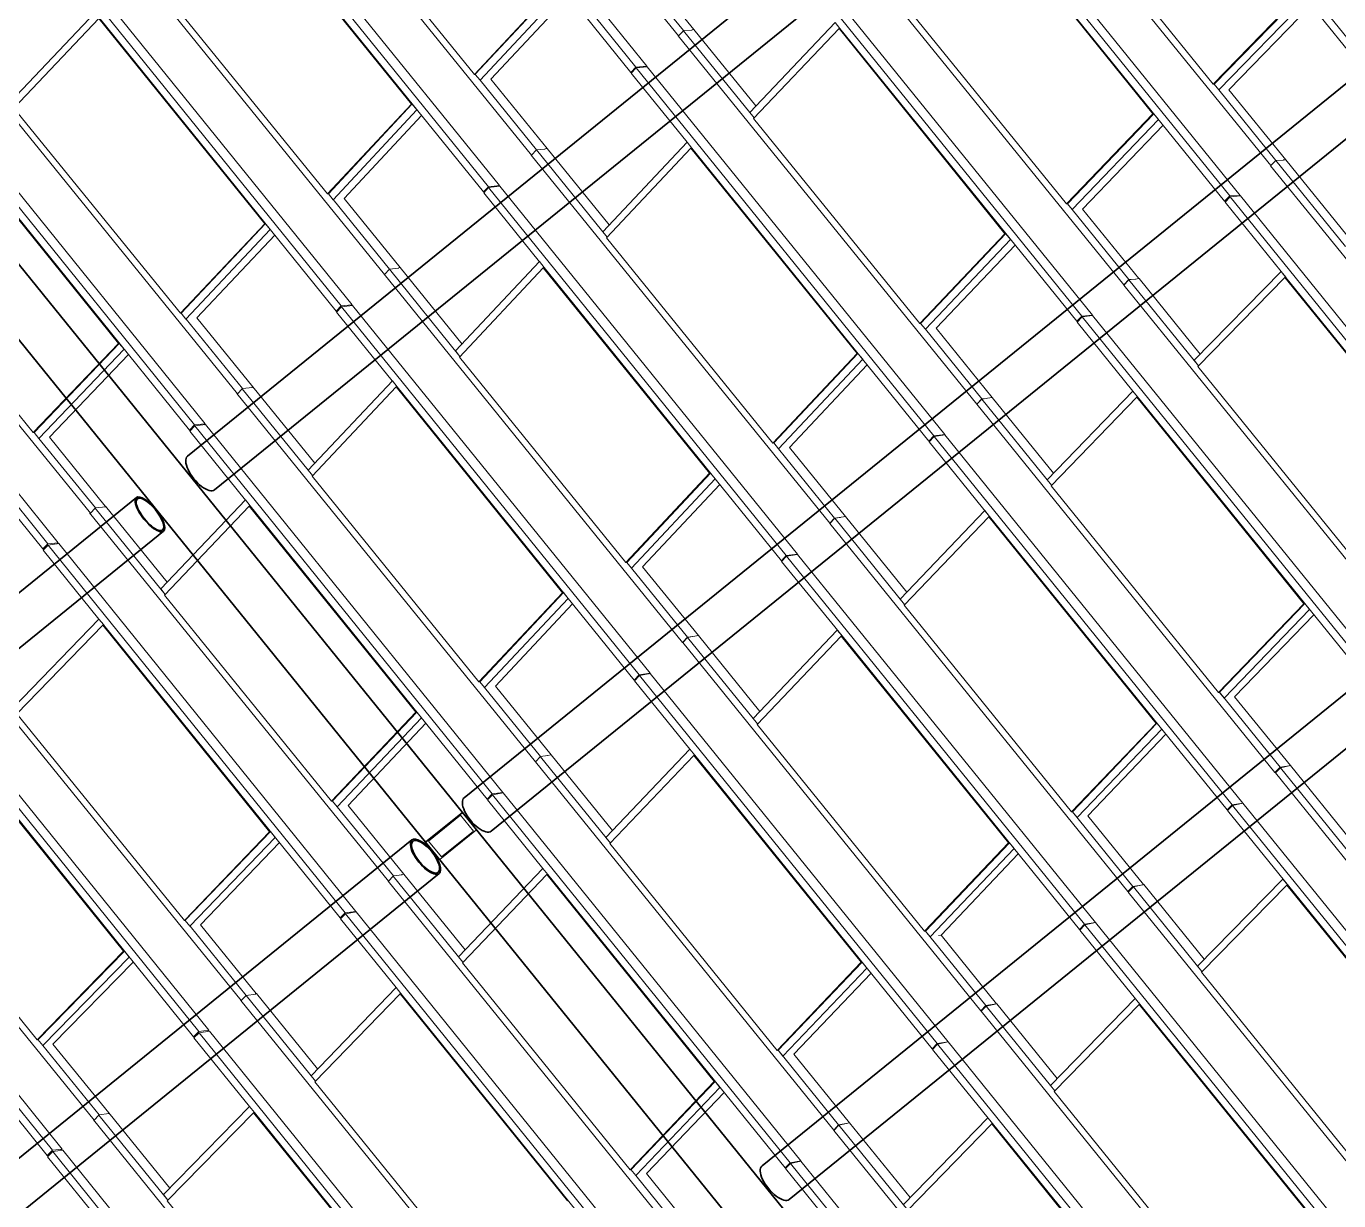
# Model space of a CAD drawing. Header units: millimetres. Extents: x 834681283 to 835686922, y 817551134 to 819407044.
# Drawn here: x 835236851 to 835245165, y 818132868 to 818140307 of the extents above; entities that cross this region are included whole.
import ezdxf

# ---------------------------------------------------------------- set-up
doc = ezdxf.new("R2010")
doc.units = ezdxf.units.MM
doc.header["$LTSCALE"] = 1200
doc.header["$MEASUREMENT"] = 0
doc.linetypes.add('P01-MAGP-P-RF$0$P01_MS_01_N1-FloorPlan-PART2OFUPPERROOFSETTINGOUT$0$BH DASHED2', pattern=[3, 2, -1])
doc.linetypes.add('P01-MAGP-P-RF$0$PHANTOM', pattern=[2.5, 1.25, -0.25, 0.25, -0.25, 0.25, -0.25])
doc.layers.add('P01-MAAN-P-EVA$0$HATCH', color=9, linetype='Continuous')
for name, color, linetype, lineweight in [('P01-MAGP-P-RF$0$MMH053__', 253, 'P01-MAGP-P-RF$0$PHANTOM', 40), ('P01-MAGP-P-RF$0$P01_MS_01_N1-FloorPlan-PART2OFUPPERROOFSETTINGOUT$0$S-BEAM', 253, 'Continuous', 35), ('P01-MAGP-P-RF$0$P01_MS_01_N1-FloorPlan-PART2OFUPPERROOFSETTINGOUT$0$S-BEAM-HIDN', 253, 'P01-MAGP-P-RF$0$P01_MS_01_N1-FloorPlan-PART2OFUPPERROOFSETTINGOUT$0$BH DASHED2', 18), ('P01-MAGP-P-RF$0$ROOF MESH HALF TONE$0$A-GLAZ', 253, 'Continuous', 9)]:
    doc.layers.add(name, color=color, linetype=linetype, lineweight=lineweight)

# ---------------------------------------------------------------- blocks, each defined once
blk = doc.blocks.new('P01-MAGP-P-RF$0$P01_MS_01_N1-FloorPlan-PART2OFUPPERROOFSETTINGOUT$0$Circular Hollow Sections - CHS273x10_PSB97-8444765-PART 2 OF  UPPER ROOF SETTING OUT')
at = {"layer": 'P01-MAGP-P-RF$0$P01_MS_01_N1-FloorPlan-PART2OFUPPERROOFSETTINGOUT$0$S-BEAM'}
for p, q in [((19210.8, 53343.6), (12192.2, 48429.1)), ((12348.8, 48205.5), (19367.4, 53120))]:
    blk.add_line(p, q, dxfattribs=at)
for centre, major_axis, start_param, end_param in [((19289.1, 53231.8), (-78.3, 111.8), 0, 3.141593), ((19289.1, 53231.8), (-72.6, 103.6), 0, 3.141593), ((19289.1, 53231.8), (-78.3, 111.8), 3.141593, 6.283185), ((19289.1, 53231.8), (-72.6, 103.6), 3.141593, 6.283185), ((12270.5, 48317.3), (-78.3, 111.8), 0, 3.141593)]:
    blk.add_ellipse(centre, major_axis=major_axis, ratio=0.408255, start_param=start_param, end_param=end_param, dxfattribs=at)
blk = doc.blocks.new('P01-MAGP-P-RF$0$P01_MS_01_N1-FloorPlan-PART2OFUPPERROOFSETTINGOUT$0$Circular Hollow Sections - CHS273x10_PSB97-8445106-PART 2 OF  UPPER ROOF SETTING OUT')
at = {"layer": 'P01-MAGP-P-RF$0$P01_MS_01_N1-FloorPlan-PART2OFUPPERROOFSETTINGOUT$0$S-BEAM'}
for p, q in [((22650, 48427.1), (15636.7, 43516.3)), ((15793.3, 43292.7), (22806.6, 48203.5))]:
    blk.add_line(p, q, dxfattribs=at)
for centre, major_axis, start_param, end_param in [((22728.3, 48315.3), (-78.3, 111.8), 0, 3.141593), ((22728.3, 48315.3), (-72.6, 103.6), 0, 3.141593), ((22728.3, 48315.3), (-78.3, 111.8), 3.141593, 6.283185), ((22728.3, 48315.3), (-72.6, 103.6), 3.141593, 6.283185), ((15715, 43404.5), (-78.3, 111.8), 0, 3.141593)]:
    blk.add_ellipse(centre, major_axis=major_axis, ratio=0.433545, start_param=start_param, end_param=end_param, dxfattribs=at)
blk = doc.blocks.new('P01-MAGP-P-RF$0$P01_MS_01_N1-FloorPlan-PART2OFUPPERROOFSETTINGOUT$0$Circular Hollow Sections - CHS273x10_PSB97-8445183-PART 2 OF  UPPER ROOF SETTING OUT')
at = {"layer": 'P01-MAGP-P-RF$0$P01_MS_01_N1-FloorPlan-PART2OFUPPERROOFSETTINGOUT$0$S-BEAM'}
for p, q in [((26075.5, 43501), (19094.9, 38613.1)), ((19251.5, 38389.5), (26232.1, 43277.4))]:
    blk.add_line(p, q, dxfattribs=at)
for centre, major_axis, start_param, end_param in [((26153.8, 43389.2), (-78.3, 111.8), 0, 3.141593), ((26153.8, 43389.2), (-72.6, 103.6), 0, 3.141593), ((26153.8, 43389.2), (-78.3, 111.8), 3.141593, 6.283185), ((26153.8, 43389.2), (-72.6, 103.6), 3.141593, 6.283185), ((19173.2, 38501.3), (-78.3, 111.8), 0, 3.141593)]:
    blk.add_ellipse(centre, major_axis=major_axis, ratio=0.422472, start_param=start_param, end_param=end_param, dxfattribs=at)
blk = doc.blocks.new('P01-MAGP-P-RF$0$P01_MS_01_N1-FloorPlan-PART2OFUPPERROOFSETTINGOUT$0$Circular Hollow Sections - CHS273x10_PSB97-8445107-PART 2 OF  UPPER ROOF SETTING OUT')
at = {"layer": 'P01-MAGP-P-RF$0$P01_MS_01_N1-FloorPlan-PART2OFUPPERROOFSETTINGOUT$0$S-BEAM'}
for p, q in [((21054.7, 50708.2), (14038.8, 45795.6)), ((14195.4, 45571.9), (21211.3, 50484.5))]:
    blk.add_line(p, q, dxfattribs=at)
for centre, major_axis, start_param, end_param in [((21133, 50596.4), (-78.3, 111.8), 3.141593, 6.283185), ((21133, 50596.4), (-72.6, 103.6), 3.141593, 6.283185), ((21133, 50596.4), (-78.3, 111.8), 0, 3.141593), ((21133, 50596.4), (-72.6, 103.6), 0, 3.141593), ((14117.1, 45683.7), (-78.3, 111.8), 0, 3.141593)]:
    blk.add_ellipse(centre, major_axis=major_axis, ratio=0.421934, start_param=start_param, end_param=end_param, dxfattribs=at)
blk = doc.blocks.new('P01-MAGP-P-RF$0$P01_MS_01_N1-FloorPlan-PART2OFUPPERROOFSETTINGOUT$0$Circular Hollow Sections - CHS273x10_PSB97-8445133-PART 2 OF  UPPER ROOF SETTING OUT')
at = {"layer": 'P01-MAGP-P-RF$0$P01_MS_01_N1-FloorPlan-PART2OFUPPERROOFSETTINGOUT$0$S-BEAM'}
for p, q in [((24371, 45969.8), (17356.5, 41058.2)), ((17513, 40834.5), (24527.6, 45746.2))]:
    blk.add_line(p, q, dxfattribs=at)
for centre, major_axis, start_param, end_param in [((24449.3, 45858), (-78.3, 111.8), 3.141593, 6.283185), ((24449.3, 45858), (-72.6, 103.6), 3.141593, 6.283185), ((24449.3, 45858), (-78.3, 111.8), 0, 3.141593), ((24449.3, 45858), (-72.6, 103.6), 0, 3.141593), ((17434.7, 40946.4), (-78.3, 111.8), 0, 3.141593)]:
    blk.add_ellipse(centre, major_axis=major_axis, ratio=0.428032, start_param=start_param, end_param=end_param, dxfattribs=at)
blk = doc.blocks.new('P01-MAGP-P-RF$0$P01_MS_01_N1-FloorPlan-PART2OFUPPERROOFSETTINGOUT$0$Circular Hollow Sections - CHS273x10_PSB97-8445173-PART 2 OF  UPPER ROOF SETTING OUT')
at = {"layer": 'P01-MAGP-P-RF$0$P01_MS_01_N1-FloorPlan-PART2OFUPPERROOFSETTINGOUT$0$S-BEAM'}
for p, q in [((27813.3, 41055.5), (20797, 36142.6)), ((20953.6, 35919), (27969.9, 40831.9))]:
    blk.add_line(p, q, dxfattribs=at)
for centre, major_axis, start_param, end_param in [((27891.6, 40943.7), (-78.3, 111.8), 0, 3.141593), ((27891.6, 40943.7), (-72.6, 103.6), 0, 3.141593), ((27891.6, 40943.7), (-78.3, 111.8), 3.141593, 6.283185), ((27891.6, 40943.7), (-72.6, 103.6), 3.141593, 6.283185), ((20875.3, 36030.8), (-78.3, 111.8), 0, 3.141593)]:
    blk.add_ellipse(centre, major_axis=major_axis, ratio=0.41957, start_param=start_param, end_param=end_param, dxfattribs=at)
blk = doc.blocks.new('P01-MAGP-P-RF$0$P01_MS_01_N1-FloorPlan-PART2OFUPPERROOFSETTINGOUT$0$Circular Hollow Sections - CHS273x10_PSB97-8457581-PART 2 OF  UPPER ROOF SETTING OUT')
at = {"layer": 'P01-MAGP-P-RF$0$P01_MS_01_N1-FloorPlan-PART2OFUPPERROOFSETTINGOUT$0$S-BEAM'}
for p, q in [((15288.2, 43272.3), (11790.3, 40823)), ((11946.9, 40599.4), (15444.8, 43048.7))]:
    blk.add_line(p, q, dxfattribs=at)
for centre, major_axis, start_param, end_param in [((15366.5, 43160.5), (-78.3, 111.8), 0, 3.141593), ((15366.5, 43160.5), (-72.6, 103.6), 0, 0.938225), ((15366.5, 43160.5), (-78.3, 111.8), 3.141593, 6.283185), ((15366.5, 43160.5), (-72.6, 103.6), 3.141593, 6.283185), ((15366.5, 43160.5), (-72.6, 103.6), 0.942478, 3.141593), ((11868.6, 40711.2), (-78.3, 111.8), 0, 3.141593)]:
    blk.add_ellipse(centre, major_axis=major_axis, ratio=0.396748, start_param=start_param, end_param=end_param, dxfattribs=at)
blk = doc.blocks.new('P01-MAGP-P-RF$0$P01_MS_01_N1-FloorPlan-PART2OFUPPERROOFSETTINGOUT$0$Circular Hollow Sections - CHS273x10_PSB97-8457542-PART 2 OF  UPPER ROOF SETTING OUT')
at = {"layer": 'P01-MAGP-P-RF$0$P01_MS_01_N1-FloorPlan-PART2OFUPPERROOFSETTINGOUT$0$S-BEAM'}
for p, q in [((13698.1, 45557), (8365.8, 41823.3)), ((8522.4, 41599.7), (13854.7, 45333.4))]:
    blk.add_line(p, q, dxfattribs=at)
for centre, major_axis, start_param, end_param in [((13776.4, 45445.2), (-78.3, 111.8), 3.141593, 6.283185), ((13776.4, 45445.2), (-78.3, 111.8), 0, 3.141593), ((13776.4, 45445.2), (-72.6, 103.6), 0, 3.141593), ((13776.4, 45445.2), (-72.6, 103.6), 3.141593, 6.283185), ((8444.1, 41711.5), (-78.3, 111.8), 0, 3.141593)]:
    blk.add_ellipse(centre, major_axis=major_axis, ratio=0.355683, start_param=start_param, end_param=end_param, dxfattribs=at)
blk = doc.blocks.new('P01-MAGP-P-RF$0$ROOF MESH HALF TONE')
at = {"layer": 'P01-MAGP-P-RF$0$ROOF MESH HALF TONE$0$A-GLAZ', "lineweight": 5}
for p, q in [((15602.9, 50694.8), (17328.1, 48234.8)), ((15328.4, 50511.6), (17044.8, 48056.4)), ((17114.4, 48057), (15397.9, 50512.2)), ((20012, 50128.7), (21728.5, 47673.7)), ((14621.6, 50006.1), (16346.6, 47546.4)), ((15645.7, 49978.1), (17011.1, 48025.1)), ((14343.8, 49820.9), (16059.8, 47365.8)), ((16129.8, 47367.8), (14413.8, 49822.8)), ((19288, 49613.2), (21013, 47153.3)), ((20331.5, 49590.3), (21693.4, 47642.5)), ((16020.9, 48081.8), (15064.1, 49446.1)), ((19022.9, 49435.7), (20740.3, 46980.1)), ((20806.5, 46978.7), (19089.1, 49434.3)), ((13639.4, 49317.5), (15364.9, 46857.6)), ((14654, 49289), (15609.5, 47922)), ((14659.9, 49289.2), (16026.2, 47334.6)), ((13362.8, 49132.2), (15077.7, 46677.7)), ((15146.9, 46680), (13432, 49134.5)), ((20685.3, 47694.3), (19728.2, 49059.3)), ((18307.1, 48924.2), (20031.3, 46464.9)), ((19335.4, 48900.2), (20291.6, 47533)), ((19341.3, 48899.8), (20705.7, 46948.9)), ((15039.8, 47391.5), (14080.9, 48758.5)), ((17034.2, 48734), (17362.2, 48266.2)), ((17102.2, 48732.5), (17427.9, 48268.1)), ((18033.8, 48742.8), (19752, 46286.7)), ((19820.1, 46287.8), (18102, 48744)), ((13075.1, 48112.1), (13651.4, 48640.7)), ((12656.1, 48628.7), (14382.7, 46168.3)), ((13096.1, 48072.3), (13672.5, 48600.9)), ((13672.5, 48600.9), (14629.8, 47230.7)), ((13678.4, 48601.1), (15043.9, 46646.6)), ((16593.3, 48614), (16020.9, 48081.8)), ((16026.8, 48081.8), (16599.3, 48614.1)), ((16053.8, 48042.5), (16626.3, 48574.8)), ((16653.6, 48536.4), (16123.6, 48043.6)), ((12384.3, 48444.6), (14097.6, 45990.8)), ((14165.1, 45993), (12451.8, 48446.8)), ((19705.2, 47002.5), (18746.8, 48369.6)), ((17326.3, 48235.6), (19049.6, 45776.8)), ((17328.1, 48234.8), (17361.3, 48265.4)), ((17361.3, 48265.4), (17769.2, 47683.4)), ((17362.2, 48266.2), (17416.8, 48265.2)), ((17428.3, 48268.1), (17414.2, 48267.8)), ((17428.3, 48268.1), (17786.1, 47757.7)), ((17744.2, 47719.5), (18323.8, 48249)), ((18351.2, 48209.9), (18323.8, 48249)), ((21280.2, 48225.9), (20685.3, 47694.3)), ((20690.8, 47694), (21285.7, 48225.6)), ((17765.6, 47680.1), (18345.1, 48209.6)), ((18351, 48209.7), (18345.1, 48209.6)), ((18345.1, 48209.6), (19302.8, 46840.6)), ((18351.1, 48209.5), (18351, 48209.7)), ((18351.1, 48209.5), (19717.9, 46255.5)), ((20717.8, 47654.7), (21312.7, 48186.2)), ((21339.3, 48148.9), (20782.2, 47651.1)), ((14057.6, 46702.2), (13096.1, 48072.3)), ((16026.8, 48081.8), (16020.9, 48081.8)), ((16026.5, 48081.5), (16026.8, 48081.8)), ((16026.5, 48081.5), (16053.8, 48042.5)), ((17011.1, 48025.1), (17044.8, 48056.4)), ((17044.8, 48056.4), (17114.4, 48057)), ((17114.4, 48057), (17110.9, 48053.7)), ((16054.2, 48042.9), (16380.4, 47577.7)), ((16123.6, 48043.6), (16447.7, 47581.4)), ((17018.4, 48025.2), (17011.1, 48025.1)), ((17046.3, 48050.9), (17012.6, 48019.8)), ((17012.6, 48019.8), (17335.2, 47558.8)), ((17115.9, 48054), (17046.3, 48050.9)), ((17046.3, 48050.9), (18764.8, 45594.5)), ((18834.4, 45597.6), (17115.9, 48054)), ((11672.1, 47939.8), (13400.3, 45478.6)), ((12693.5, 47913.4), (13653, 46539.3)), ((12699.7, 47913), (14063.4, 45959.9)), ((15609.5, 47922), (15039.8, 47391.5)), ((15045.7, 47391.7), (15615.5, 47922.2)), ((15615.5, 47922.2), (15609.5, 47922)), ((15642.5, 47882.8), (15615.1, 47921.8)), ((15072.7, 47352.3), (15642.5, 47882.8)), ((15669.4, 47845), (15142.9, 47354.8)), ((11407.2, 47757.7), (13119, 45304.7)), ((13184.1, 45306.5), (11472.4, 47759.6)), ((17744.2, 47719.5), (17769.4, 47683.6)), ((18725, 46311.2), (17765.6, 47680.1)), ((20690.8, 47694), (20685.3, 47694.3)), ((20690.5, 47693.7), (20690.8, 47694)), ((20690.5, 47693.7), (20717.8, 47654.7)), ((20718.2, 47655), (21048.1, 47184.5)), ((20782.3, 47651.1), (21109.8, 47184)), ((16346.6, 47546.4), (16379.5, 47576.9)), ((16379.5, 47576.9), (16787.7, 46994.5)), ((16380.4, 47577.7), (16436, 47578.4)), ((16448.1, 47581.5), (16433.6, 47580.8)), ((16448.1, 47581.5), (16806.1, 47070.6)), ((16762.7, 47030.6), (17335.3, 47558.9)), ((17362.8, 47519.8), (17335.3, 47558.9)), ((16345, 47547.1), (18067.9, 45088.6)), ((16784, 46991), (17356.6, 47519.4)), ((17362.6, 47519.6), (17356.6, 47519.4)), ((17356.6, 47519.4), (18315.4, 46149)), ((17362.6, 47519.6), (18731.2, 45563.5)), ((20291.6, 47533), (19705.2, 47002.5)), ((19710.9, 47002.4), (20297.2, 47532.9)), ((19738, 46963), (20324.3, 47493.6)), ((20297.2, 47532.9), (20291.6, 47533)), ((20324.3, 47493.6), (20297, 47532.7)), ((15045.7, 47391.7), (15039.8, 47391.5)), ((15045.4, 47391.4), (15045.7, 47391.7)), ((15045.4, 47391.4), (15072.7, 47352.3)), ((20350.7, 47456.5), (19804.4, 46962.1)), ((13074.9, 46013.2), (12110.2, 47387.2)), ((15073.1, 47352.7), (15398.5, 46888.8)), ((15143, 47354.8), (15466.1, 46894.2)), ((16026.2, 47334.6), (16059.8, 47365.8)), ((16033.6, 47334.8), (16026.2, 47334.6)), ((16061.1, 47360.4), (16027.7, 47329.4)), ((16027.7, 47329.4), (16349.4, 46869.5)), ((16059.8, 47365.8), (16129.8, 47367.8)), ((16131.4, 47364.6), (16061.1, 47360.4)), ((16061.1, 47360.4), (17779.5, 44904.1)), ((16129.8, 47367.8), (16126, 47364.3)), ((17849.7, 44908.3), (16131.4, 47364.6)), ((11722.3, 47225.7), (13084.3, 45273.9)), ((14629.8, 47230.7), (14057.6, 46702.2)), ((14063.5, 46702.4), (14635.7, 47230.9)), ((14635.7, 47230.9), (14629.8, 47230.7)), ((14662.6, 47191.3), (14635.2, 47230.5)), ((14090.4, 46662.8), (14662.6, 47191.3)), ((14689, 47154.5), (14159.9, 46665.9)), ((21012.1, 47152.7), (22735.5, 44693.8)), ((21013, 47153.3), (21048.1, 47184.5)), ((21047.1, 47183.5), (21040, 47177.2)), ((21047.1, 47183.5), (21449.2, 46609.9)), ((21048.1, 47184.5), (21096, 47181.7)), ((21110.4, 47184), (21093.6, 47183.9)), ((21110.4, 47184), (21463, 46680.9)), ((16762.7, 47030.6), (16787.9, 46994.6)), ((17744.3, 45620.7), (16784, 46991)), ((19710.9, 47002.4), (19705.2, 47002.5)), ((19710.6, 47002.1), (19710.9, 47002.3)), ((19710.6, 47002.1), (19738, 46963)), ((20705.7, 46948.9), (20740.3, 46980.1)), ((20740.3, 46980.1), (20806.5, 46978.7)), ((20807.6, 46975.8), (20742.3, 46973.3)), ((20806.5, 46978.7), (20803.1, 46975.7)), ((22526.5, 44519.3), (20807.6, 46975.8)), ((15398.5, 46888.8), (15457.7, 46890.8)), ((15466.4, 46894.2), (15455.1, 46893.5)), ((15466.4, 46894.2), (15824.4, 46383.4)), ((19738.3, 46963.3), (20065.8, 46496.1)), ((19804.4, 46962.1), (20130.1, 46497.5)), ((20714.7, 46948.7), (20705.7, 46948.9)), ((20742.3, 46973.3), (20707.7, 46942.5)), ((20707.7, 46942.5), (21031.1, 46480.3)), ((20742.3, 46973.3), (22461.2, 44516.8)), ((15362.8, 46858.8), (17086, 44400.1)), ((15364.9, 46857.6), (15397.6, 46887.9)), ((15397.6, 46887.9), (15805.2, 46306.2)), ((15780.2, 46342.4), (16349.6, 46869.7)), ((15801.4, 46302.7), (16370.8, 46830)), ((16377, 46830.5), (16349.6, 46869.7)), ((16376.8, 46830.3), (16370.8, 46830)), ((16370.8, 46830), (17330.4, 45458.2)), ((16376.8, 46830.3), (17746, 44873.1)), ((19302.8, 46840.6), (18725, 46311.2)), ((18730.9, 46311.3), (19308.6, 46840.7)), ((19308.6, 46840.7), (19302.8, 46840.6)), ((19335.8, 46801.4), (19308.4, 46840.5)), ((18758, 46272), (19335.8, 46801.4)), ((19362, 46764.3), (18826.3, 46273.4)), ((14063.5, 46702.4), (14057.6, 46702.2)), ((14063, 46702), (14063.5, 46702.4)), ((14063, 46702), (14090.4, 46662.8)), ((14091, 46663.3), (14416.5, 46199.4)), ((14160, 46665.9), (14482.7, 46206)), ((15043.9, 46646.6), (15077.7, 46677.7)), ((15052.3, 46646.9), (15043.9, 46646.6)), ((15079.1, 46671.6), (15045.6, 46640.6)), ((15077.7, 46677.7), (15146.9, 46680)), ((15149, 46676.1), (15079.1, 46671.6)), ((15079.1, 46671.6), (16796.5, 44215.7)), ((15146.9, 46680), (15142.1, 46675.6)), ((16866.4, 44220.2), (15149, 46676.1)), ((15045.6, 46640.6), (15366.8, 46181.2)), ((13653, 46539.3), (13074.9, 46013.2)), ((13080.7, 46013.4), (13658.7, 46539.5)), ((13107.5, 45973.6), (13685.6, 46499.7)), ((13658.7, 46539.5), (13653, 46539.3)), ((13685.6, 46499.7), (13658.1, 46538.9)), ((20065.6, 46494.8), (20031, 46464)), ((20031.3, 46464.9), (20065.8, 46496.1)), ((20080.8, 46495.4), (20065.6, 46494.8)), ((20065.6, 46494.8), (20467.9, 45920.6)), ((20065.8, 46496.1), (20109.9, 46495.4)), ((20130.7, 46497.5), (20108.4, 46496.6)), ((20130.7, 46497.5), (20483.7, 45993.8)), ((20442.5, 45957.2), (21031.3, 46480.5)), ((21058.9, 46441.1), (21031.3, 46480.5)), ((13711.2, 46464.3), (13175.4, 45976.7)), ((20031, 46464), (21753.5, 44005.7)), ((20464.4, 45917.4), (21053.1, 46440.7)), ((21037, 46471.9), (21058.7, 46440.9)), ((21058.7, 46440.9), (21053.1, 46440.7)), ((21053.1, 46440.7), (22017.8, 45062)), ((21058.7, 46440.9), (22426.6, 44486)), ((15780.2, 46342.4), (15805.4, 46306.4)), ((18730.9, 46311.3), (18725, 46311.2)), ((18730.6, 46311.1), (18730.8, 46311.2)), ((18730.6, 46311.1), (18758, 46272)), ((16762.8, 44931.1), (15801.4, 46302.7)), ((18758.3, 46272.2), (19083.6, 45807.9)), ((18825.9, 46274.1), (19150.5, 45811)), ((18825.9, 46273.4), (18826.3, 46273.4)), ((19717.9, 46255.5), (19752, 46286.7)), ((19725.5, 46255.7), (19717.9, 46255.5)), ((19753.7, 46281.1), (19719.6, 46250.4)), ((19719.6, 46250.4), (20041.9, 45790)), ((19752, 46286.7), (19820.1, 46287.8)), ((19820.8, 46285.7), (19753.7, 46281.1)), ((19753.7, 46281.1), (21473.5, 43824.1)), ((19820.1, 46287.8), (19817.5, 46285.5)), ((21540.6, 43828.7), (19820.8, 46285.7)), ((14379.6, 46170.3), (16103.7, 43711.3)), ((14382.7, 46168.3), (14415.2, 46198.2)), ((14415.2, 46198.2), (14821.4, 45618.9)), ((14416.5, 46199.4), (14479.7, 46202)), ((14482.9, 46206), (14476.6, 46205.6)), ((14482.9, 46206), (14840.5, 45696)), ((14796.3, 45655.3), (15367.1, 46181.4)), ((15394.5, 46142.2), (15367.1, 46181.4)), ((18315.4, 46149), (17744.3, 45620.7)), ((17750.2, 45621), (18321.3, 46149.2)), ((18321.3, 46149.2), (18315.4, 46149)), ((18348.6, 46109.9), (18321.2, 46149.1)), ((14817.6, 45615.4), (15388.3, 46141.6)), ((15394.3, 46142), (15388.3, 46141.6)), ((15388.3, 46141.6), (16348.7, 44768.1)), ((15394.3, 46142), (16763, 44184.7)), ((17777.5, 45581.7), (18348.6, 46109.9)), ((18374.7, 46072.9), (17847.2, 45585)), ((13080.7, 46013.4), (13074.9, 46013.2)), ((13080.1, 46012.9), (13080.6, 46013.4)), ((13080.1, 46012.9), (13107.5, 45973.6)), ((13175.5, 45976.7), (13498.1, 45517.3)), ((14063.4, 45959.9), (14097.6, 45990.8)), ((14099, 45983.7), (14065.3, 45952.9)), ((14097.6, 45990.8), (14165.1, 45993)), ((14168, 45988.1), (14099, 45983.7)), ((14099, 45983.7), (15815.1, 43528.4)), ((14165.1, 45993), (14159, 45987.5)), ((15884.1, 43532.8), (14168, 45988.1)), ((13108.2, 45974.2), (13434.5, 45509.6)), ((14073.3, 45960.2), (14063.4, 45959.9)), ((14065.3, 45952.9), (14386.3, 45493.5)), ((20442.5, 45957.2), (20468.1, 45920.7)), ((21430.4, 44538.7), (20464.4, 45917.4)), ((19151, 45811), (19120, 45808.9)), ((19151, 45811), (19504.5, 45306.5)), ((19049.6, 45776.8), (19083.6, 45807.9)), ((19084, 45806.4), (19049.9, 45775.7)), ((19049.9, 45775.7), (20771.6, 43317.7)), ((19083.6, 45807.9), (19115, 45808.5)), ((19115.5, 45808.6), (19084, 45806.4)), ((19084, 45806.4), (19486.9, 45231.2)), ((19115.5, 45808.6), (19120.3, 45808.7)), ((19461.4, 45267.8), (20042, 45790.1)), ((19483.2, 45227.9), (20063.7, 45750.2)), ((20069.6, 45750.6), (20042, 45790.1)), ((20061.7, 45761.6), (21439.3, 43793.4)), ((20069.5, 45750.6), (20063.7, 45750.2)), ((20063.7, 45750.2), (21029.3, 44370.6)), ((14796.3, 45655.3), (14821.6, 45619.2)), ((15780.4, 44242.1), (14817.6, 45615.4)), ((17750.2, 45621), (17744.3, 45620.7)), ((17750.1, 45620.8), (17750.2, 45620.9)), ((17750.1, 45620.8), (17777.5, 45581.7)), ((17777.7, 45581.8), (18101.5, 45119.7)), ((17847.2, 45585), (18170.1, 45124.2)), ((18731.2, 45563.5), (18764.8, 45594.5)), ((18737.7, 45563.7), (18731.2, 45563.5)), ((18766.4, 45589.7), (18732.6, 45559.1)), ((18764.8, 45594.5), (18834.4, 45597.6)), ((18834.9, 45595.8), (18766.4, 45589.7)), ((18766.4, 45589.7), (20486.6, 43132.5)), ((20555.1, 43138.6), (18834.9, 45595.8)), ((13395.8, 45481.7), (15121.2, 43022)), ((13400.3, 45478.6), (13432.7, 45508)), ((13432.7, 45508), (13836.4, 44932.5)), ((13434.5, 45509.6), (13501.5, 45512.5)), ((13498.2, 45517.3), (13495.8, 45517.2)), ((13498.2, 45517.3), (13854.9, 45008.8)), ((13811.4, 44969.1), (14386.7, 45493.8)), ((14414.2, 45454.5), (14386.7, 45493.8)), ((18732.6, 45559.1), (19081.6, 45060.6)), ((13832.7, 44929), (14407.9, 45453.8)), ((14413.8, 45454.2), (14407.9, 45453.8)), ((14407.9, 45453.8), (15369.5, 44078)), ((14413.8, 45454.2), (15781.4, 43497.6)), ((17330.4, 45458.2), (16762.8, 44931.1)), ((16768.8, 44931.4), (17336.4, 45458.6)), ((16796, 44892.1), (17363.7, 45419.2)), ((17336.4, 45458.6), (17330.4, 45458.2)), ((17363.7, 45419.2), (17336.3, 45458.4)), ((17389.7, 45382.4), (16866.4, 44896.5)), ((13084.3, 45273.9), (13119, 45304.7)), ((13095.6, 45274.2), (13084.3, 45273.9)), ((13120.3, 45296.5), (13086.2, 45265.7)), ((13086.2, 45265.7), (13407.2, 44806.1)), ((13119, 45304.7), (13184.1, 45306.5)), ((13187.7, 45300.6), (13120.3, 45296.5)), ((13120.3, 45296.5), (14835, 42841.8)), ((13184.1, 45306.5), (13176.6, 45299.9)), ((14902.4, 42845.9), (13187.7, 45300.6)), ((19461.4, 45267.8), (19487, 45231.3)), ((20449.5, 43848.4), (19483.2, 45227.9)), ((18067.9, 45088.6), (18101.5, 45119.7)), ((18102.2, 45118.1), (18068.4, 45087.5)), ((18068.4, 45087.5), (19789.6, 42629.8)), ((18101.5, 45119.7), (18138, 45121.4)), ((18170.7, 45124.3), (18102.2, 45118.1)), ((18102.2, 45118.1), (18505.6, 44542.1)), ((18170.7, 45124.3), (18524.5, 44619)), ((18480.1, 44578.6), (19054, 45100)), ((19081.6, 45060.6), (19054, 45100)), ((18501.8, 44538.6), (19075.7, 45060)), ((19081.6, 45060.6), (19075.7, 45060)), ((19075.7, 45060), (20041.8, 43680.1)), ((19081.6, 45060.6), (20452.8, 43101.8)), ((13811.4, 44969.1), (13836.8, 44932.8)), ((14797.6, 43553.5), (13832.7, 44929)), ((16768.8, 44931.4), (16762.8, 44931.1)), ((16768.6, 44931.3), (16768.8, 44931.4)), ((16768.6, 44931.3), (16796, 44892.1)), ((16866.5, 44896.5), (17188.6, 44436.9)), ((17746, 44873.1), (17779.5, 44904.1)), ((17780.9, 44899.5), (17747.4, 44868.9)), ((17779.5, 44904.1), (17849.7, 44908.3)), ((17850.3, 44906.5), (17780.9, 44899.5)), ((17780.9, 44899.5), (19501.1, 42442.3)), ((19570.5, 42449.3), (17850.3, 44906.5)), ((16796.3, 44892.2), (17119.4, 44431.2)), ((17752.4, 44873.5), (17746, 44873.1)), ((17747.4, 44868.9), (18095.8, 44371.2)), ((12411.8, 44792.8), (14138.5, 42332.5)), ((12825.7, 44283.6), (13407.7, 44806.6)), ((12847, 44243.4), (13429, 44766.3)), ((13435.3, 44767.2), (13407.7, 44806.6)), ((13434.8, 44766.7), (13429, 44766.3)), ((13429, 44766.3), (14392.2, 43387.5)), ((13435.1, 44766.3), (13434.8, 44766.7)), ((13435.1, 44766.3), (14800.9, 42811.1)), ((16348.7, 44768.1), (15780.4, 44242.1)), ((15786.4, 44242.5), (16354.7, 44768.5)), ((15813.6, 44203.1), (16381.9, 44729)), ((16354.7, 44768.5), (16348.7, 44768.1)), ((16381.9, 44729), (16354.5, 44768.3)), ((16407.7, 44692.8), (15883.7, 44207.9)), ((12143.1, 44609.8), (13856.3, 42155.8)), ((13921.5, 42159.4), (12208.2, 44613.4)), ((18480.1, 44578.6), (18505.6, 44542.1)), ((19468.2, 43158.7), (18501.8, 44538.6)), ((17086, 44400.1), (17119.4, 44431.2)), ((17119.8, 44429.9), (17086.2, 44399.3)), ((17086.2, 44399.3), (18807.5, 41941.6)), ((17119.4, 44431.2), (17151, 44433.1)), ((17151.6, 44433.2), (17119.8, 44429.9)), ((17119.8, 44429.9), (17523.6, 43853.4)), ((17151.6, 44433.2), (17153.5, 44433.3)), ((17189.1, 44437), (17153.4, 44433.4)), ((17189.1, 44437), (17543.3, 43931.2)), ((17498.1, 43889.9), (18068.2, 44410.7)), ((18095.8, 44371.3), (18068.2, 44410.7)), ((17519.7, 43849.8), (18089.8, 44370.6)), ((18095.8, 44371.2), (18089.8, 44370.6)), ((18089.8, 44370.6), (19056.1, 42990.4)), ((18095.8, 44371.2), (19467.6, 42411.7)), ((21029.3, 44370.6), (20449.5, 43848.4)), ((20455.2, 43848.7), (21035, 44370.9)), ((20455.3, 43848.8), (21035.1, 44371)), ((20482.8, 43809.3), (21062.6, 44331.5)), ((21035.1, 44371), (21029.3, 44370.6)), ((21062.6, 44331.5), (21035, 44370.9)), ((13814.6, 42864.8), (12847, 44243.4)), ((15786.4, 44242.5), (15780.4, 44242.1)), ((15786.1, 44242.3), (15786.4, 44242.5)), ((15786.1, 44242.3), (15813.6, 44203.1)), ((21086.6, 44297.3), (20549.9, 43814)), ((15813.9, 44203.3), (16137.2, 43742.2)), ((15883.8, 44207.9), (16205.6, 43748.9)), ((16763, 44184.7), (16796.5, 44215.7)), ((16770, 44185.2), (16763, 44184.7)), ((16797.9, 44210.7), (16764.4, 44180.1)), ((16764.4, 44180.1), (17084.9, 43722.2)), ((16796.5, 44215.7), (16866.4, 44220.2)), ((16867.3, 44217.9), (16797.9, 44210.7)), ((16797.9, 44210.7), (18517.5, 41753.7)), ((16866.4, 44220.2), (16863.5, 44217.5)), ((18586.9, 41760.9), (16867.3, 44217.9)), ((11427.6, 44103.7), (13155.9, 41642.7)), ((12451.7, 44079.3), (13417, 42696.5)), ((12457.6, 44079), (13821.7, 42125.2)), ((15369.5, 44078), (14797.6, 43553.5)), ((14803.5, 43553.9), (15375.4, 44078.4)), ((15375.4, 44078.4), (15369.5, 44078)), ((15402.6, 44038.7), (15375.1, 44078)), ((14830.6, 43514.2), (15402.6, 44038.7)), ((15427.8, 44003.4), (14899.8, 43519.2)), ((11167.3, 43923.7), (12879.1, 41470.4)), ((12941.3, 41473.3), (11229.5, 43926.6)), ((17498.1, 43889.9), (17523.6, 43853.4)), ((18486.3, 42469.6), (17519.7, 43849.8)), ((20455.3, 43848.8), (20449.5, 43848.4)), ((20455.2, 43848.7), (20482.8, 43809.3)), ((20455.3, 43848.8), (20805.7, 43348.5)), ((16103.7, 43711.3), (16137.2, 43742.2)), ((16136.6, 43741.7), (16540.5, 43165.2)), ((16137.2, 43742.2), (16183.6, 43745.4)), ((16206, 43749), (16182.2, 43746.5)), ((16206, 43749), (16560.3, 43243.2)), ((20549.9, 43814), (20872.4, 43353.7)), ((16103.1, 43711.1), (17825, 41253.1)), ((16515, 43201.8), (17084.9, 43722.3)), ((16536.6, 43161.7), (17106.5, 43682.1)), ((17112.6, 43682.8), (17084.9, 43722.3)), ((17099, 43701.9), (17112.5, 43682.7)), ((17112.5, 43682.7), (17106.5, 43682.1)), ((17106.5, 43682.1), (18072.9, 42301.3)), ((17112.5, 43682.7), (18484, 41723.1)), ((20041.8, 43680.1), (19468.2, 43158.7)), ((19474.1, 43159.2), (20047.7, 43680.6)), ((19474.1, 43159.2), (20047.6, 43680.5)), ((20047.7, 43680.6), (20041.8, 43680.1)), ((20075.2, 43641.1), (20047.6, 43680.5)), ((19501.7, 43119.7), (20075.2, 43641.1)), ((20099.3, 43606.8), (19570.2, 43125.9)), ((12831.5, 42176.2), (11860.7, 43558.6)), ((14803.5, 43553.9), (14797.6, 43553.5)), ((14803.1, 43553.5), (14803.4, 43553.8)), ((14803.1, 43553.5), (14830.6, 43514.2)), ((14831, 43514.6), (15154.9, 43052.9)), ((14899.9, 43519.2), (15221.6, 43060.5)), ((15781.4, 43497.6), (15815.1, 43528.4)), ((15789.6, 43498.1), (15781.4, 43497.6)), ((15816.6, 43522.7), (15783, 43492.1)), ((15783, 43492.1), (16103.3, 43034.2)), ((15815.1, 43528.4), (15884.1, 43532.8)), ((15885.5, 43529.7), (15816.6, 43522.7)), ((15816.6, 43522.7), (17535.2, 41066.2)), ((15884.1, 43532.8), (15880.1, 43529.2)), ((17604.1, 41073.2), (15885.5, 43529.7)), ((11481.8, 43392), (12843.8, 41439.9)), ((14392.2, 43387.5), (13814.6, 42864.8)), ((13820.4, 42865.2), (14398, 43387.8)), ((13847.4, 42825.3), (14425.1, 43348)), ((14398, 43387.8), (14392.2, 43387.5)), ((14425.1, 43348), (14397.5, 43387.4)), ((20771.6, 43317.7), (20805.7, 43348.5)), ((20777.1, 43318.1), (20771.6, 43317.7)), ((20808, 43345.2), (20773.6, 43315.1)), ((20805.7, 43348.5), (20862.3, 43352.4)), ((20873.1, 43353.8), (20808, 43345.2)), ((20808, 43345.2), (21203.1, 42780.9)), ((20873.1, 43353.8), (21221.1, 42856.7)), ((14449.7, 43313.9), (13915.1, 42830.2)), ((20773.6, 43315.1), (22494.1, 40857.7)), ((16515, 43201.8), (16540.6, 43165.3)), ((17503.8, 41781), (16536.6, 43161.7)), ((19474.1, 43159.2), (19468.2, 43158.7)), ((19474.1, 43159.2), (19501.7, 43119.7)), ((19474.1, 43159.2), (19823.4, 42660.5)), ((19569.3, 43127.1), (19891.8, 42666.8)), ((20452.8, 43101.8), (20486.6, 43132.5)), ((20459.5, 43102.4), (20452.8, 43101.8)), ((20488.5, 43128), (20454.4, 43097.9)), ((20454.4, 43097.9), (21805.6, 41168.8)), ((20486.6, 43132.5), (20555.1, 43138.6)), ((20554.9, 43137.7), (20488.5, 43128)), ((20488.5, 43128), (22209.9, 40670.2)), ((22276.4, 40680), (20554.9, 43137.7)), ((15119.5, 43022.7), (16842.4, 40564.3)), ((15121.2, 43022), (15154, 43052)), ((15154, 43052), (15556.5, 42477.7)), ((15154.9, 43052.9), (15210.3, 43056.8)), ((15222, 43060.5), (15207.9, 43059)), ((15222, 43060.5), (15576, 42555.3)), ((15531.1, 42514.4), (16103.5, 43034.4)), ((15552.6, 42474.2), (16125, 42994.1)), ((16131.1, 42994.9), (16103.5, 43034.4)), ((16130.9, 42994.7), (16125, 42994.1)), ((16125, 42994.1), (17091.7, 41612.4)), ((16130.9, 42994.7), (17501.6, 41035.6)), ((19056.1, 42990.4), (18486.3, 42469.6)), ((18492.3, 42470.2), (19062, 42991)), ((18492.3, 42470.1), (19062, 42990.9)), ((19062, 42991), (19056.1, 42990.4)), ((19089.6, 42951.5), (19062, 42990.9)), ((18519.9, 42430.7), (19089.6, 42951.5)), ((19113.7, 42917.1), (18589.3, 42437.7)), ((13820.4, 42865.2), (13814.6, 42864.8)), ((13819.8, 42864.7), (13820.3, 42865.2)), ((13819.8, 42864.7), (13847.4, 42825.3)), ((13848.2, 42825.5), (14172.7, 42363.2)), ((13915.2, 42830.2), (14237, 42371.6)), ((14800.9, 42811.1), (14835, 42841.8)), ((14836.5, 42835.2), (14802.6, 42804.7)), ((14835, 42841.8), (14902.4, 42845.9)), ((14904.5, 42842), (14836.5, 42835.2)), ((14836.5, 42835.2), (16554, 40379.2)), ((14902.4, 42845.9), (14897.2, 42841.2)), ((16622, 40385.9), (14904.5, 42842)), ((14810.3, 42811.6), (14800.9, 42811.1)), ((14802.6, 42804.7), (15123, 42346.6)), ((13417, 42696.5), (12831.5, 42176.2)), ((12837.1, 42176.5), (13422.6, 42696.8)), ((12864.1, 42136.4), (13449.6, 42656.7)), ((13422.6, 42696.8), (13417, 42696.5)), ((13449.6, 42656.7), (13421.9, 42696.2)), ((19789.6, 42629.8), (19823.4, 42660.5)), ((19826, 42657.2), (19791.9, 42627.1)), ((19823.4, 42660.5), (19887.9, 42666.2)), ((19892.4, 42666.9), (19826, 42657.2)), ((19826, 42657.2), (20221.8, 42091.7)), ((19892.4, 42666.9), (20241, 42168.9)), ((13473.3, 42624.2), (12929.6, 42141)), ((19795.6, 42630.3), (19789.6, 42629.8)), ((19791.9, 42627.1), (21511.9, 40169.9)), ((20195.7, 42128.8), (20774.7, 42640.4)), ((20217.9, 42088.3), (20796.9, 42599.9)), ((20802.5, 42600.7), (20774.7, 42640.4)), ((20802.6, 42600.7), (20796.9, 42599.9)), ((20796.9, 42599.9), (21772, 41207.7)), ((15531.1, 42514.4), (15556.7, 42477.9)), ((16520.8, 41092.6), (15552.6, 42474.2)), ((18492.3, 42470.2), (18486.3, 42469.6)), ((18492.3, 42470.2), (18841, 41972.3)), ((18492.3, 42470.1), (18519.9, 42430.7)), ((18572.4, 42436), (18589.3, 42437.7)), ((18589.3, 42437.7), (18910.2, 41979.4)), ((19467.6, 42411.7), (19501.1, 42442.3)), ((19473.8, 42412.3), (19467.6, 42411.7)), ((19502.8, 42438.1), (19469, 42408)), ((19469, 42408), (20819.5, 40480)), ((19501.1, 42442.3), (19570.5, 42449.3)), ((19570.2, 42448.5), (19502.8, 42438.1)), ((19502.8, 42438.1), (21224.4, 39980.3)), ((21291.8, 39990.7), (19570.2, 42448.5)), ((14135.7, 42334.1), (15859.6, 39875.2)), ((14138.5, 42332.5), (14171.3, 42362)), ((14171.3, 42362), (14571.8, 41790.8)), ((14172.7, 42363.2), (14232.7, 42367.4)), ((14237.3, 42371.6), (14229.7, 42370.9)), ((14237.3, 42371.6), (14590.7, 41867.6)), ((14546.4, 41827.7), (15123.2, 42346.8)), ((15150.9, 42307.3), (15123.2, 42346.8)), ((14568, 41787.3), (15144.8, 42306.5)), ((15150.6, 42307.1), (15144.8, 42306.5)), ((15144.8, 42306.5), (16112.1, 40923.2)), ((15150.6, 42307.1), (16520.1, 40348.6)), ((18072.9, 42301.3), (17503.8, 41781)), ((17509.7, 41781.6), (18078.8, 42301.9)), ((17537.3, 41742.1), (18106.4, 42262.4)), ((18078.8, 42301.9), (18072.9, 42301.3)), ((18106.4, 42262.4), (18078.8, 42301.9)), ((12837.1, 42176.5), (12831.5, 42176.2)), ((12836.4, 42175.9), (12837, 42176.5)), ((12836.4, 42175.9), (12864.1, 42136.4)), ((13821.7, 42125.2), (13856.3, 42155.8)), ((13856.3, 42155.8), (13921.5, 42159.4)), ((13924.2, 42154.5), (13857.7, 42148.3)), ((13921.5, 42159.4), (13915, 42153.7)), ((15640.4, 39699), (13924.2, 42154.5)), ((18130.5, 42228.2), (17606.8, 41749.4)), ((12864.8, 42137.1), (13190.5, 41673.3)), ((12929.7, 42141), (13251.8, 41682.4)), ((13832.4, 42125.8), (13821.7, 42125.2)), ((13857.7, 42148.3), (13823.5, 42117.8)), ((13823.5, 42117.8), (14143.9, 41659.3)), ((13857.7, 42148.3), (15573.9, 39692.8)), ((20195.7, 42128.8), (20221.7, 42091.6)), ((21192.5, 40696), (20217.9, 42088.3)), ((18807.5, 41941.6), (18841, 41972.3)), ((18813.1, 41942.2), (18807.5, 41941.6)), ((18843.5, 41969.2), (18809.6, 41939.1)), ((18809.6, 41939.1), (20529.5, 39482)), ((18841, 41972.3), (18907.1, 41979)), ((18910.9, 41979.5), (18843.5, 41969.2)), ((18843.5, 41969.2), (19214, 41439.8)), ((18910.9, 41979.5), (19260, 41480.8)), ((19213.9, 41439.8), (19788.9, 41951.1)), ((19236.1, 41399.2), (19811, 41910.6)), ((19816.7, 41911.4), (19788.9, 41951.1)), ((19816.8, 41911.4), (19811, 41910.6)), ((19811, 41910.6), (20785.9, 40518.8)), ((14546.4, 41827.7), (14572.1, 41791)), ((15537.7, 40404.3), (14568, 41787.3)), ((17509.7, 41781.6), (17503.8, 41781)), ((17509.6, 41781.5), (17509.7, 41781.6)), ((17509.6, 41781.5), (17537.3, 41742.1)), ((17509.7, 41781.6), (17858.5, 41283.7)), ((17606.8, 41749.4), (17927.6, 41291.5)), ((18484, 41723.1), (18517.5, 41753.7)), ((18519.1, 41749.3), (18485.4, 41719.2)), ((18517.5, 41753.7), (18586.9, 41760.9)), ((18586.9, 41759.8), (18519.1, 41749.3)), ((18519.1, 41749.3), (20240.4, 39291.7)), ((20308.1, 39302.2), (18586.9, 41759.8)), ((13155.9, 41642.7), (13188.6, 41671.6)), ((13188.6, 41671.6), (13586.5, 41104.5)), ((13190.5, 41673.3), (13252.2, 41677.5)), ((13252, 41682.4), (13248.5, 41682.1)), ((13252, 41682.4), (13604.4, 41180.1)), ((13561.1, 41141.6), (14144.3, 41659.6)), ((14172, 41620.1), (14144.3, 41659.6)), ((18490.5, 41723.8), (18484, 41723.1)), ((18485.4, 41719.2), (19835.3, 39791.8)), ((13151.6, 41645.2), (14876.8, 39185.8)), ((13582.7, 41101.2), (14165.9, 41619.2)), ((14171.6, 41619.7), (14165.9, 41619.2)), ((14165.9, 41619.2), (15134.3, 40233.6)), ((14171.9, 41619.4), (14171.6, 41619.7)), ((14171.9, 41619.4), (15539.7, 39662.3)), ((17091.7, 41612.4), (16520.8, 41092.6)), ((16526.8, 41093.2), (17097.6, 41613)), ((16554.2, 41053.6), (17125.1, 41573.4)), ((17097.6, 41613), (17091.7, 41612.4)), ((17125.1, 41573.4), (17097.4, 41612.8)), ((17149, 41539.6), (16623.3, 41060.9)), ((12843.8, 41439.9), (12879.1, 41470.4)), ((12855.8, 41440.5), (12843.8, 41439.9)), ((12880.3, 41461.9), (12845.6, 41431.5)), ((12845.6, 41431.5), (13166.3, 40972.4)), ((12879.1, 41470.4), (12941.3, 41473.3)), ((12944.7, 41467.5), (12880.3, 41461.9)), ((12880.3, 41461.9), (14595.1, 39006.9)), ((12941.3, 41473.3), (12933.4, 41466.5)), ((14659.6, 39012.5), (12944.7, 41467.5)), ((19213.9, 41439.8), (19239.9, 41402.6)), ((20210.3, 40007.4), (19236.1, 41399.2)), ((17825, 41253.1), (17858.5, 41283.7)), ((17829.5, 41253.6), (17825, 41253.1)), ((17860.4, 41281.1), (17826.7, 41251)), ((17826.7, 41251), (19546.9, 38793.8)), ((17858.5, 41283.7), (17916.4, 41289.8)), ((17928.2, 41291.6), (17860.4, 41281.1)), ((17860.4, 41281.1), (18257.4, 40714)), ((17928.2, 41291.6), (18277.7, 40792.4)), ((18231.4, 40751.1), (18805.1, 41262.6)), ((18832.9, 41222.9), (18805.1, 41262.6)), ((18253.5, 40710.5), (18827.2, 41222)), ((18833, 41222.9), (18827.2, 41222)), ((18827.2, 41222), (19801.6, 39830.6)), ((13561.1, 41141.6), (13586.9, 41104.8)), ((14554.4, 39716), (13582.7, 41101.2)), ((16526.8, 41093.2), (16520.8, 41092.6)), ((16526.6, 41093.1), (16526.7, 41093.2)), ((16526.6, 41093.1), (16554.2, 41053.6)), ((17535.2, 41066.2), (17604.1, 41073.2)), ((17604.5, 41071.6), (17536.9, 41061.2)), ((19325.1, 38614.2), (17604.5, 41071.6)), ((16554.4, 41053.8), (16876, 40594.8)), ((16623.3, 41060.9), (16944.1, 40603.2)), ((17501.6, 41035.6), (17535.2, 41066.2)), ((17508.9, 41036.3), (17501.6, 41035.6)), ((17536.9, 41061.2), (17503.1, 41031.1)), ((17503.1, 41031.1), (17850.6, 40534.8)), ((17536.9, 41061.2), (19257.4, 38603.8))]:
    blk.add_line(p, q, dxfattribs=at)
blk = doc.blocks.new('P01-MAGP-P-RF')
at = {"layer": 'P01-MAGP-P-RF$0$P01_MS_01_N1-FloorPlan-PART2OFUPPERROOFSETTINGOUT$0$S-BEAM'}
for p, q in [((835239613.5, 818135327.6), (835235840.2, 818139987.3)), ((835239380.3, 818135138.8), (835235607.1, 818139798.5)), ((835239380.4, 818135138.7), (835239613.5, 818135327.5)), ((835243389.1, 818130664.9), (835239613.5, 818135327.5)), ((835239613.7, 818135327.3), (835239380.6, 818135138.5)), ((835243155.9, 818130476.1), (835239380.4, 818135138.7))]:
    blk.add_line(p, q, dxfattribs=at)
at = {"layer": 'P01-MAGP-P-RF$0$P01_MS_01_N1-FloorPlan-PART2OFUPPERROOFSETTINGOUT$0$S-BEAM-HIDN'}
for p, q in [((835239399.7, 818135146.7), (835239601.7, 818135310.3)), ((835239601.7, 818135310.3), (835239683.6, 818135209.1)), ((835239469.6, 818135028.5), (835239702.7, 818135217.3)), ((835239683.6, 818135209.1), (835239481.6, 818135045.5)), ((835239481.6, 818135045.5), (835239399.7, 818135146.7))]:
    blk.add_line(p, q, dxfattribs=at)
at = {"layer": 'P01-MAGP-P-RF$0$MMH053__', "rotation": 3.998948738169357}
blk.add_blockref('P01-MAGP-P-RF$0$ROOF MESH HALF TONE', (835227060.7, 818090920.1), dxfattribs=at)
at = {"layer": 'P01-MAGP-P-RF$0$P01_MS_01_N1-FloorPlan-PART2OFUPPERROOFSETTINGOUT$0$S-BEAM', "rotation": 3.998948738169357}
for name in ['P01-MAGP-P-RF$0$P01_MS_01_N1-FloorPlan-PART2OFUPPERROOFSETTINGOUT$0$Circular Hollow Sections - CHS273x10_PSB97-8444765-PART 2 OF  UPPER ROOF SETTING OUT', 'P01-MAGP-P-RF$0$P01_MS_01_N1-FloorPlan-PART2OFUPPERROOFSETTINGOUT$0$Circular Hollow Sections - CHS273x10_PSB97-8445107-PART 2 OF  UPPER ROOF SETTING OUT', 'P01-MAGP-P-RF$0$P01_MS_01_N1-FloorPlan-PART2OFUPPERROOFSETTINGOUT$0$Circular Hollow Sections - CHS273x10_PSB97-8445106-PART 2 OF  UPPER ROOF SETTING OUT', 'P01-MAGP-P-RF$0$P01_MS_01_N1-FloorPlan-PART2OFUPPERROOFSETTINGOUT$0$Circular Hollow Sections - CHS273x10_PSB97-8445133-PART 2 OF  UPPER ROOF SETTING OUT', 'P01-MAGP-P-RF$0$P01_MS_01_N1-FloorPlan-PART2OFUPPERROOFSETTINGOUT$0$Circular Hollow Sections - CHS273x10_PSB97-8457542-PART 2 OF  UPPER ROOF SETTING OUT', 'P01-MAGP-P-RF$0$P01_MS_01_N1-FloorPlan-PART2OFUPPERROOFSETTINGOUT$0$Circular Hollow Sections - CHS273x10_PSB97-8445183-PART 2 OF  UPPER ROOF SETTING OUT', 'P01-MAGP-P-RF$0$P01_MS_01_N1-FloorPlan-PART2OFUPPERROOFSETTINGOUT$0$Circular Hollow Sections - CHS273x10_PSB97-8457581-PART 2 OF  UPPER ROOF SETTING OUT', 'P01-MAGP-P-RF$0$P01_MS_01_N1-FloorPlan-PART2OFUPPERROOFSETTINGOUT$0$Circular Hollow Sections - CHS273x10_PSB97-8445173-PART 2 OF  UPPER ROOF SETTING OUT']:
    blk.add_blockref(name, (835227060.7, 818090920.1), dxfattribs=at)
blk = doc.blocks.new('P01-MAAN-P-EVA')
at = {"layer": 'P01-MAAN-P-EVA$0$HATCH', "ltscale": 0.1}
h = blk.add_hatch(dxfattribs=at)
h.set_pattern_fill('_USER', color=240, scale=1000, angle=45, pattern_type=0)
h.set_pattern_definition([(45, (0, 0), (-707.1067812, 707.1067812), [])])
edge = h.paths.add_edge_path()
edge.add_arc((835196988.9, 818165277), 4500, 18.1416, 95.30201, ccw=False)
edge.add_line((835201265.2, 818166678.1), (835207845.7, 818146594.5))
edge.add_line((835207845.7, 818146594.5), (835213873.1, 818060376.1))
edge.add_line((835213873.1, 818060376.1), (835249478.8, 818062865.3))
edge.add_line((835249478.8, 818062865.3), (835248374, 818055694))
edge.add_line((835248374, 818055694), (835252895, 818008746))
edge.add_line((835252895, 818008746), (835250408, 818006215))
edge.add_line((835250408, 818006215), (835243261, 818005049))
edge.add_line((835243261, 818005049), (835236208.1, 818004470.2))
edge.add_line((835236208.1, 818004470.2), (835241213, 818020285.1))
edge.add_line((835241213, 818020285.1), (835241220.2, 818039416))
edge.add_line((835241220.2, 818039416), (835229055.7, 818038576))
edge.add_line((835229055.7, 818038576), (835228294.9, 818049593.8))
edge.add_line((835228294.9, 818049593.8), (835229458.6, 818057956.2))
edge.add_line((835229458.6, 818057956.2), (835210625.8, 818056639.6))
edge.add_line((835210625.8, 818056639.6), (835209478.3, 818073053.1))
edge.add_line((835209478.3, 818073053.1), (835194734, 818069578))
edge.add_line((835194734, 818069578), (835179214, 818138785))
edge.add_line((835179214, 818138785), (835191844, 818148372))
edge.add_line((835191844, 818148372), (835202738.6, 818150939.9))
edge.add_line((835202738.6, 818150939.9), (835196573.1, 818169757.7))

msp = doc.modelspace()

# ---------------------------------------------------------------- block references
msp.add_blockref('P01-MAGP-P-RF', (0, 0))

# ---------------------------------------------------------------- next in the draw order: block references
msp.add_blockref('P01-MAAN-P-EVA', (0, 0))

doc.saveas('drawing.dxf')
